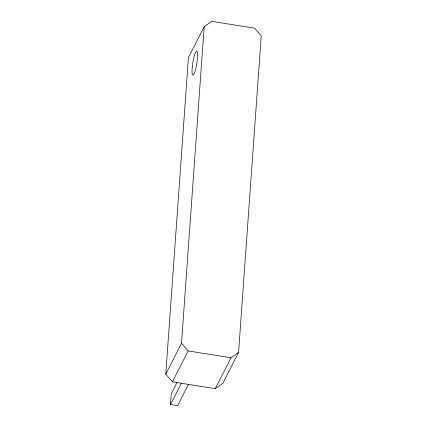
<?xml version="1.0" encoding="UTF-8"?>
<svg xmlns="http://www.w3.org/2000/svg" width="427" height="427" viewBox="0 0 427 427"><rect width="100%" height="100%" fill="white"/><g stroke="black" fill="none" stroke-linecap="round" stroke-linejoin="round"><path stroke-width="0.64" d="M165.761 374.212L188.424 57.602L204.17 26.704L211.739 21.35L254.599 28.182L261.239 35.804L238.576 352.408L222.83 383.307L215.261 388.661L172.401 381.829L165.761 374.212L181.507 343.313L204.17 26.704M188.488 384.305L177.616 405.65L170.512 404.518L171.286 393.705L177.024 382.443M172.401 381.829L188.147 350.935L181.507 343.313M170.512 404.518L181.384 383.174M215.261 388.661L231.007 357.762L238.576 352.408M188.147 350.935L231.007 357.762M192.315 66.302L192.075 69.19A12.164 2.039 -80.9 0 0 193.879 74.207A12.164 2.039 -80.9 0 0 197.279 59.961L197.514 57.074A12.164 2.039 -80.9 0 0 195.71 52.057A12.164 2.039 -80.9 0 0 192.315 66.302"/></g></svg>
